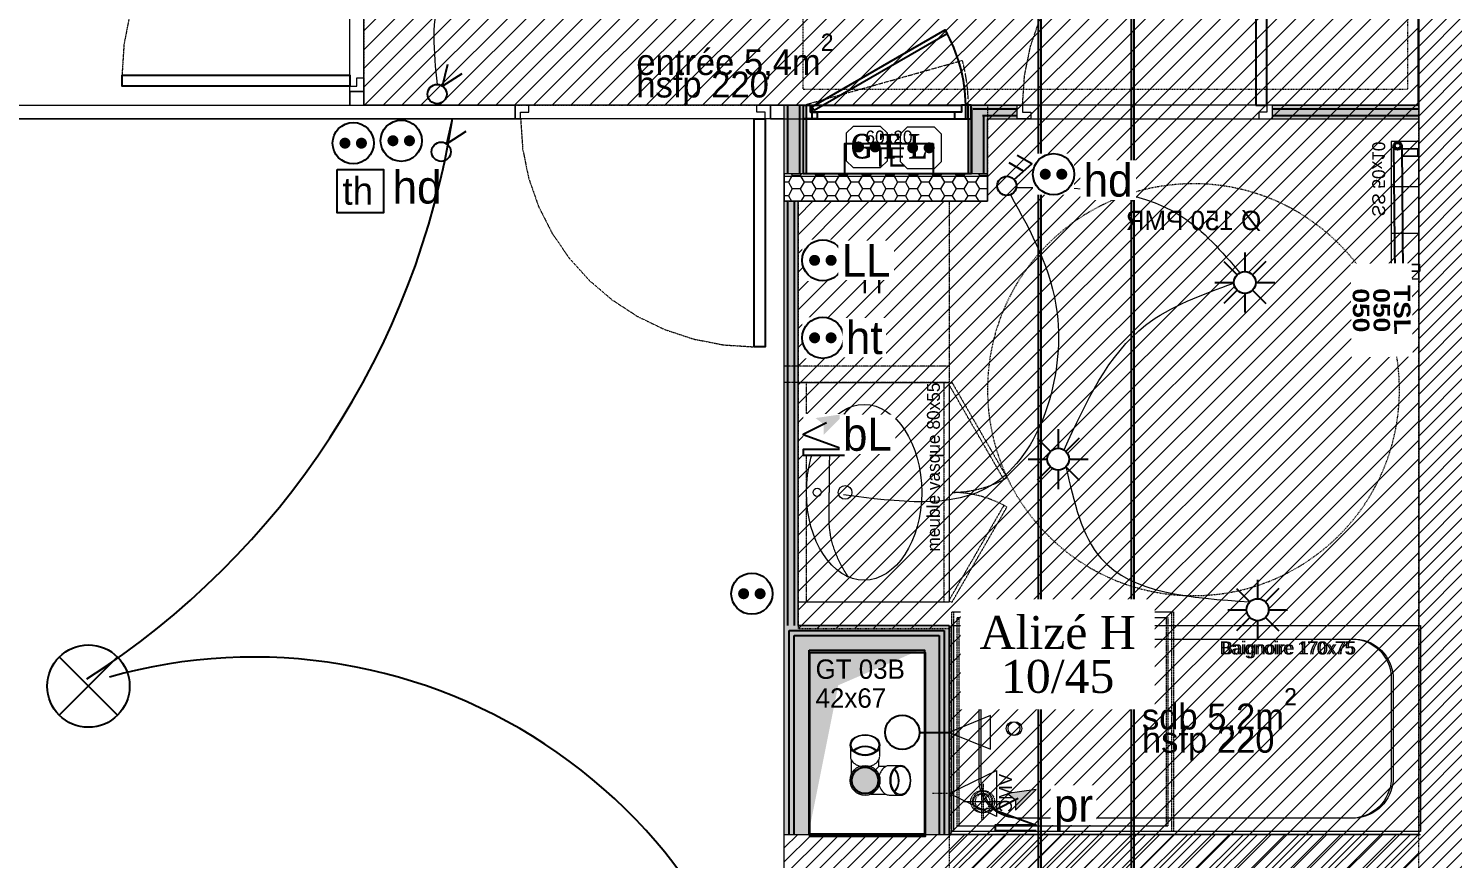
# Model space of a CAD drawing. Header units: centimetres. Extents: x 2191 to 12545, y -680 to 18662.
# Drawn here: x 8053 to 8572, y 7456 to 7759 of the extents above; entities that cross this region are included whole.
import ezdxf
from ezdxf.enums import TextEntityAlignment as Align

# ---------------------------------------------------------------- set-up
doc = ezdxf.new("R2010")
doc.units = ezdxf.units.CM
for name, pattern in [('ISO-03', [1.5, 0.6, -0.9]), ('Style de ligne -1', [0.41664, 0.20828, -0.20836]), ('Style de ligne -11', [0.347222, 0.20828, -0.138942]), ('Style de ligne -13', [0.147638, 0.098425, -0.049213]), ('Style de ligne -18', [0.164042, 0.054681, -0.109361]), ('Style de ligne -19', [0.166667, 0.055556, -0.111111]), ('Style de ligne -5', [0.20828, 0.069425, -0.138855]), ('VW-01', [0.41656, 0.20828, -0.20828])]:
    doc.linetypes.add(name, pattern=pattern)
for name, color, linetype in [('B BATI-équipement-sanitaires', 252, 'Continuous'), ('B faience', 252, 'Style de ligne -11'), ('B Faux plafonds', 252, 'Continuous'), ('B Faux plafonds_Hatch', 252, 'Continuous'), ('B GÈnÈral_Hatch', 252, 'Continuous'), ('B Général', 252, 'Continuous'), ('C ANNOTATIONS-PMR', 252, 'Style de ligne -5'), ('C ANNOTATIONS-prestations', 252, 'Continuous'), ('C ANNOTATIONS-texte', 252, 'Continuous'), ('C ANNOTATIONS-textes-numérotation gaine', 252, 'ISO-03'), ('D SURFACES-shab', 252, 'Continuous'), ('F REMPLISSAGE-TE', 252, 'Continuous'), ('F REMPLISSAGE-TE_Hatch', 252, 'Continuous'), ('F REMPLISSAGE-vert clair', 252, 'Continuous'), ('F REMPLISSAGE-vert foncé', 252, 'Continuous'), ('prlm-CHAUFF', 4, 'Continuous'), ('prlm-CHAUFF-CONV', 20, 'Continuous'), ('prlm-EAU-CHU', 42, 'Continuous'), ('prlm-EAU-EUEV', 25, 'Continuous'), ('prlm-GT', 242, 'Continuous'), ('prlm-MOD-EL', 190, 'Continuous'), ('prlm-VMC', 93, 'Continuous')]:
    doc.layers.add(name, color=color, linetype=linetype)
for name, color, linetype, lineweight in [('F REMPLISSAGE-vert clair_Hatch', 7, 'Continuous', 5), ('F REMPLISSAGE-vert foncÈ_Hatch', 7, 'Continuous', 5), ('prlm-ELEC-CFO', 1, 'Continuous', 25)]:
    doc.layers.add(name, color=color, linetype=linetype, lineweight=lineweight)
doc.styles.add('Eurostile', font='Eurosti.TTF')
doc.styles.add('Eurostile (italic)', font='Eurostib.TTF')
doc.styles.add('prlm-chauff-rad', font='ariblk.ttf', dxfattribs={"height": 12})
doc.styles.add('prlm-elec-cfo', font='comic.ttf', dxfattribs={"height": 12})
doc.styles.add('prlm-mod', font='cambriaz.ttf', dxfattribs={"height": 18})
doc.styles.add('prlm-vmc', font='pala.ttf', dxfattribs={"height": 14})
pattern_1 = [(45, (-631.1073, 4809.0284), (2.4253472, -2.6458333), [])]
pattern_2 = [(180, (8394.1055, 7621.4872), (-4.261364, -2.4603), [2.8409, -5.68182]), (300, (8394.1055, 7621.4872), (4.261364, -2.4603), [2.8409, -5.68182]), (240, (8391.2646, 7616.5666), (-9e-09, -4.9206), [2.84091, -5.68182])]

# ---------------------------------------------------------------- blocks, each defined once
blk = doc.blocks.new('Groupe-151-1')
at = {"layer": 'B Général', "color": 7, "linetype": 'VW-01', "lineweight": 5, "flags": 128}
blk.add_lwpolyline([(8968.79, 2723.15), (9010.8, 2723.15), (9010.8, 2656.15), (8968.79, 2656.15)], close=True, dxfattribs=at)
at = {"layer": 'C ANNOTATIONS-textes-numérotation gaine', "color": 7, "insert": (8971.19, 2719.85), "char_height": 7.059, "width": 39.7212, "attachment_point": 1, "line_spacing_factor": 0.894142, "style": 'Eurostile'}
blk.add_mtext('GT 03B\\P42x67', dxfattribs=at)
blk = doc.blocks.new('xi.be')
at = {"layer": 'prlm-VMC', "color": 0, "linetype": 'ByBlock', "lineweight": 5, "flags": 128}
blk.add_lwpolyline([(-6.17, -15), (6.17, -15), (0, 0)], close=True, dxfattribs=at)
at = {"layer": 'prlm-VMC', "color": 0, "linetype": 'ByBlock', "lineweight": 5}
blk.add_solid([(0, -1), (5.17, -14), (-5.17, -14), (0, -1)], dxfattribs=at)
blk = doc.blocks.new('xi.eu')
at = {"layer": 'prlm-EAU-EUEV', "linetype": 'ByBlock', "lineweight": -2}
h = blk.add_hatch(color=0, dxfattribs=at)
edge = h.paths.add_edge_path()
edge.add_arc((0, 0), 5, 0, 360)
at = {"layer": 'prlm-EAU-EUEV', "color": 0, "linetype": 'ByBlock', "lineweight": 5}
blk.add_circle((0, 0), 5, dxfattribs=at)
blk = doc.blocks.new('xi.gtl')
at = {"layer": 'prlm-MOD-EL', "color": 0}
for points in [[(2.8, 22.99), (2.02, 24.35), (50.51, 52.34), (51.28, 50.98)], [(0, 25), (2.02, 25), (2.02, 20), (0, 20)], [(60, 25), (57.98, 25), (57.98, 20), (60, 20)], [(0, 20), (60, 20), (60, 0), (0, 0)]]:
    blk.add_lwpolyline(points, close=True, dxfattribs=at)
blk.add_arc((2.02, 24.35), 55.99, 0.6678, 30, dxfattribs=at)
at = {"layer": 'prlm-MOD-EL', "color": 0, "style": 'prlm-mod', "flags": 8}
blk.add_attdef('GTL', text='', height=9, dxfattribs=at).set_placement((30, 10), align=Align.MIDDLE_CENTER)
blk = doc.blocks.new('xi.cee3')
at = {"layer": 'prlm-EAU-CHU', "color": 0, "lineweight": 13}
for p, q in [((-5.34, 12.09), (-5.34, 8.77)), ((5.34, 8.77), (5.34, 12.09)), ((-5, 7.43), (-5, 2.17)), ((5, 5), (5, 7.43)), ((12.09, 5.34), (8.77, 5.34)), ((5, 5), (3.85, 3.85)), ((7.43, 5), (5, 5)), ((2.17, -5), (7.43, -5)), ((8.77, -5.34), (12.09, -5.34))]:
    blk.add_line(p, q, dxfattribs=at)
for radius in [5.45, 4.69]:
    blk.add_circle((0, 0), radius, dxfattribs=at)
for centre, radius, start, end in [((0, 6.15), 6.29, 48.8644, 131.1356), ((0, 6.35), 5.87, 47.8311, 131.8233), ((-2.66, 8.75), 2.68, 180.4039, 207.2524), ((-0.74, 10.12), 5.03, 211.1457, 259.1022), ((0.74, 10.12), 5.03, 280.8978, 328.8543), ((2.66, 8.75), 2.68, 332.7476, 359.5961), ((8.75, 2.66), 2.68, 90.4039, 117.2524), ((10.12, 0.74), 5.03, 121.1457, 169.1022), ((6.35, 0), 5.87, 318.1767, 42.1689), ((6.15, 0), 6.29, 318.8644, 41.1356), ((10.12, -0.74), 5.03, 190.8978, 238.8543), ((8.75, -2.66), 2.68, 242.7476, 269.5961)]:
    blk.add_arc(centre, radius, start, end, dxfattribs=at)
for centre, major_axis, ratio in [((0, 12.84), (5.44, 0), 0.708306), ((0, 12.94), (5.05, 0), 0.707331)]:
    blk.add_ellipse(centre, major_axis=major_axis, ratio=ratio, dxfattribs=at)
at = {"layer": 'prlm-EAU-CHU', "color": 0, "lineweight": 13, "extrusion": (0, 0, -1)}
for centre, major_axis, ratio in [((12.84, 0), (0, 5.44), 0.708306), ((12.94, 0), (0, 5.05), 0.707331)]:
    blk.add_ellipse(centre, major_axis=major_axis, ratio=ratio, dxfattribs=at)
blk = doc.blocks.new('xi.VV')
at = {"layer": 'prlm-ELEC-CFO', "color": 0}
blk.add_lwpolyline([(6.95, 3.42), (0.01, -1.13), (1.91, 6.95)], dxfattribs=at)
blk.add_circle((-2, -4), 3.5, dxfattribs=at)
blk = doc.blocks.new('xi.PCGTL')
at = {"layer": 'prlm-ELEC-CFO', "color": 0, "lineweight": 0}
blk.add_lwpolyline([(-7.5, -5), (-5, -7.5), (5, -7.5), (7.5, -5), (7.5, 5), (5, 7.5), (-5, 7.5), (-7.5, 5)], close=True, dxfattribs=at)
at = {"layer": 'prlm-ELEC-CFO', "color": 0, "linetype": 'ByBlock', "lineweight": 5, "const_width": 2}
for points in [[(-4, 0, 1), (-2, 0, 1)], [(2, 0, 1), (4, 0, 1)]]:
    blk.add_lwpolyline(points, format="xyb", close=True, dxfattribs=at)
blk = doc.blocks.new('xi.BL')
at = {"color": 0, "lineweight": 5}
blk.add_wipeout([(-7.5, -7.5), (7.5, -7.5), (7.5, 7.5), (-7.5, 7.5)], dxfattribs=at).dxf.layer = 'prlm-ELEC-CFO'
at = {"layer": 'prlm-ELEC-CFO', "lineweight": 5}
blk.add_hatch(color=0, dxfattribs=at).paths.add_polyline_path([(-3, 6), (-0.1, 3.7), (0, 0), (7.5, 7.5)])
at = {"layer": 'prlm-ELEC-CFO', "color": 0}
blk.add_lwpolyline([(0.95, 4.23), (-7.5, 0), (7.5, -5.5), (-7.5, -5.5), (-7.5, -7.5), (7.5, -7.5)], dxfattribs=at)
blk = doc.blocks.new('xi.SPOT')
at = {"color": 0, "lineweight": 5}
blk.add_wipeout([(-4, 0), (-2.83, -2.83), (0, -4), (2.83, -2.83), (4, 0), (2.83, 2.83), (0, 4), (-2.83, 2.83)], dxfattribs=at).dxf.layer = 'prlm-ELEC-CFO'
at = {"layer": 'prlm-ELEC-CFO', "color": 0, "linetype": 'ByBlock', "lineweight": -2, "flags": 128}
for points in [[(0, 10.88), (0, 4)], [(-7.69, 7.69), (-2.83, 2.83)], [(7.69, 7.69), (2.83, 2.83)], [(-10.88, 0), (-4, 0)], [(4, 0), (10.88, 0)], [(-2.83, -2.83), (-7.69, -7.69)], [(0, -4), (0, -10.88)], [(2.83, -2.83), (7.69, -7.69)]]:
    blk.add_lwpolyline(points, dxfattribs=at)
at = {"layer": 'prlm-ELEC-CFO', "color": 0, "linetype": 'ByBlock', "lineweight": -2}
blk.add_circle((0, 0), 4, dxfattribs=at)
blk = doc.blocks.new('xi.DA')
at = {"layer": 'prlm-ELEC-CFO', "color": 0}
for points in [[(0.61, -1.67), (7.04, 4.05), (1.81, 7.01)], [(4.05, 1.39), (-1.17, 4.34)]]:
    blk.add_lwpolyline(points, dxfattribs=at)
blk.add_circle((-2, -4), 3.5, dxfattribs=at)
blk = doc.blocks.new('xi.PCHD')
at = {"color": 0, "lineweight": 5}
blk.add_wipeout([(-7.5, -7.5), (7.5, -7.5), (7.5, 7.5), (-7.5, 7.5)], dxfattribs=at).dxf.layer = 'prlm-ELEC-CFO'
at = {"layer": 'prlm-ELEC-CFO', "color": 0, "linetype": 'ByBlock', "lineweight": 5, "const_width": 2}
for points in [[(-4, 0, 1), (-2, 0, 1)], [(2, 0, 1), (4, 0, 1)]]:
    blk.add_lwpolyline(points, format="xyb", close=True, dxfattribs=at)
at = {"layer": 'prlm-ELEC-CFO', "color": 0, "linetype": 'ByBlock', "lineweight": -2}
blk.add_circle((0, 0), 7.5, dxfattribs=at)
blk = doc.blocks.new('xi.PCHT')
at = {"color": 0, "lineweight": 5}
blk.add_wipeout([(-7.5, -7.5), (7.5, -7.5), (7.5, 7.5), (-7.5, 7.5)], dxfattribs=at).dxf.layer = 'prlm-ELEC-CFO'
at = {"layer": 'prlm-ELEC-CFO', "color": 0, "linetype": 'ByBlock', "lineweight": 5, "const_width": 2}
for points in [[(-4, 0, 1), (-2, 0, 1)], [(2, 0, 1), (4, 0, 1)]]:
    blk.add_lwpolyline(points, format="xyb", close=True, dxfattribs=at)
at = {"layer": 'prlm-ELEC-CFO', "color": 0, "linetype": 'ByBlock', "lineweight": -2}
blk.add_circle((0, 0), 7.5, dxfattribs=at)
blk = doc.blocks.new('xi.PTCE')
at = {"layer": 'prlm-ELEC-CFO', "color": 0}
for points in [[(-10.61, 10.61), (10.61, -10.61)], [(10.61, 10.61), (-10.61, -10.61)]]:
    blk.add_lwpolyline(points, dxfattribs=at)
at = {"layer": 'prlm-ELEC-CFO', "color": 0, "linetype": 'ByBlock'}
blk.add_circle((0, 0), 15, dxfattribs=at)
blk = doc.blocks.new('xi.PC')
at = {"color": 0, "lineweight": 5}
blk.add_wipeout([(-7.5, -7.5), (7.5, -7.5), (7.5, 7.5), (-7.5, 7.5)], dxfattribs=at).dxf.layer = 'prlm-ELEC-CFO'
at = {"layer": 'prlm-ELEC-CFO', "color": 0, "linetype": 'ByBlock', "lineweight": 5, "const_width": 2}
for points in [[(-4, 0, 1), (-2, 0, 1)], [(2, 0, 1), (4, 0, 1)]]:
    blk.add_lwpolyline(points, format="xyb", close=True, dxfattribs=at)
at = {"layer": 'prlm-ELEC-CFO', "color": 0, "linetype": 'ByBlock', "lineweight": -2}
blk.add_circle((0, 0), 7.5, dxfattribs=at)
blk = doc.blocks.new('xi.PR')
at = {"layer": 'prlm-ELEC-CFO', "lineweight": 5}
blk.add_hatch(color=0, dxfattribs=at).paths.add_polyline_path([(-3, 6), (-0.1, 3.7), (0, 0), (7.5, 7.5)])
at = {"layer": 'prlm-ELEC-CFO', "color": 0, "lineweight": 5, "flags": 128}
blk.add_lwpolyline([(-3, 6), (-0.1, 3.7), (0, 0), (7.5, 7.5)], close=True, dxfattribs=at)
at = {"layer": 'prlm-ELEC-CFO', "color": 0}
blk.add_lwpolyline([(0.95, 4.23), (-7.5, 0), (7.5, -5.5), (-7.5, -5.5), (-7.5, -7.5), (7.5, -7.5)], dxfattribs=at)
blk = doc.blocks.new('xi.LL')
at = {"color": 0, "lineweight": 5}
blk.add_wipeout([(-7.5, -7.5), (7.5, -7.5), (7.5, 7.5), (-7.5, 7.5)], dxfattribs=at).dxf.layer = 'prlm-ELEC-CFO'
at = {"layer": 'prlm-ELEC-CFO', "color": 0, "linetype": 'ByBlock', "lineweight": 5, "const_width": 2}
for points in [[(-4, 0, 1), (-2, 0, 1)], [(2, 0, 1), (4, 0, 1)]]:
    blk.add_lwpolyline(points, format="xyb", close=True, dxfattribs=at)
at = {"layer": 'prlm-ELEC-CFO', "color": 0, "linetype": 'ByBlock', "lineweight": -2}
blk.add_circle((0, 0), 7.5, dxfattribs=at)
blk = doc.blocks.new('xi.TSL-050-050')
at = {"layer": 'prlm-CHAUFF-CONV', "linetype": 'ByBlock', "lineweight": -2}
h = blk.add_hatch(color=0, dxfattribs=at)
edge = h.paths.add_edge_path()
edge.add_arc((-23.5, 7.5), 1.5, 0, 360)
edge = h.paths.add_edge_path(flags=17)
edge.add_arc((-23.5, 7.5), 1, 0, 360)
edge = h.paths.add_edge_path()
edge.add_arc((23.5, 7.5), 1.5, 0, 360)
edge = h.paths.add_edge_path(flags=17)
edge.add_arc((23.5, 7.5), 1, 0, 360)
at = {"layer": 'prlm-CHAUFF-CONV', "color": 0, "linetype": 'ByBlock', "lineweight": -2, "flags": 128}
for points in [[(23.5, 9), (-23.5, 9)], [(23.5, 6), (-23.5, 6)]]:
    blk.add_lwpolyline(points, dxfattribs=at)
at = {"layer": 'prlm-CHAUFF-CONV', "color": 0, "linetype": 'ByBlock', "lineweight": -2}
for points in [[(-19.73, 0), (-22.27, 0), (-22.27, 6), (-19.73, 6)], [(19.73, 0), (22.27, 0), (22.27, 6), (19.73, 6)]]:
    blk.add_lwpolyline(points, close=True, dxfattribs=at)
for centre, radius in [((-23.5, 7.5), 1.5), ((-23.5, 7.5), 1), ((23.5, 7.5), 1.5), ((23.5, 7.5), 1)]:
    blk.add_circle(centre, radius, dxfattribs=at)
blk = doc.blocks.new('Groupe-128-1')
at = {"layer": 'B Général', "color": 7, "linetype": 'Continuous', "lineweight": 5}
for centre, major_axis, ratio in [((0, -24.07), (32, 0), 0.65625), ((0, -6.97), (1.5, 0), 1), ((0, -17.15), (2.5, 0), 1)]:
    blk.add_ellipse(centre, major_axis=major_axis, ratio=ratio, dxfattribs=at)
for points in [[(-30.82, -18.37), (-20.7, -11.37), (-9.74, -11.32), (-4.71, -11.3), (0, -11.3)], [(30.82, -18.37), (20.7, -11.37), (9.74, -11.32), (4.71, -11.3), (0, -11.3)]]:
    blk.add_open_spline(points, degree=2, knots=[0, 0, 0, 1, 1, 2, 2, 2], dxfattribs=at)
blk.add_open_spline([(-30.45, -17.59), (-30.5, -17.61), (-30.55, -17.64)], degree=2, dxfattribs=at)
blk = doc.blocks.new('meuble vasque 80x60')
at = {"layer": 'B BATI-équipement-sanitaires', "color": 7, "linetype": 'Style de ligne -13', "lineweight": 5, "flags": 128}
for points in [[(-40, -3.07), (40, -3.07), (40, -53.07), (-40, -53.07)], [(-40, -56.07), (-5.36, -76.07), (-4.71, -74.94), (-39.35, -54.94)], [(40, -56.07), (5.36, -76.07), (4.71, -74.94), (39.35, -54.94)]]:
    blk.add_lwpolyline(points, close=True, dxfattribs=at)
at = {"layer": 'B BATI-équipement-sanitaires', "color": 7, "linetype": 'Style de ligne -13', "lineweight": 5}
for centre, start, end in [((-40, -56.07), 330, 0), ((40, -56.07), 180, 210)]:
    blk.add_arc(centre, 40, start, end, dxfattribs=at)
at = {"layer": 'B Général', "lineweight": 5, "flags": 128}
blk.add_lwpolyline([(-40, 0), (40, 0), (40, -55), (-40, -55)], close=True, dxfattribs=at)
at = {"layer": 'B Général', "color": 7}
blk.add_blockref('Groupe-128-1', (0, 0), dxfattribs=at)
at = {"layer": 'C ANNOTATIONS-prestations', "insert": (40, -53.07), "char_height": 4.706, "width": 80, "attachment_point": 9, "line_spacing_factor": 0.894142, "style": 'Eurostile'}
blk.add_mtext('meuble vasque 80x55', dxfattribs=at)
blk = doc.blocks.new('Lave Linge')
at = {"layer": 'B Général', "color": 7, "linetype": 'Style de ligne -13', "lineweight": 5, "flags": 128}
blk.add_lwpolyline([(-29.47, 30), (-29.47, 36), (30.53, 36), (30.53, 30)], dxfattribs=at)
blk.add_lwpolyline([(-29.47, 30), (30.53, 30), (30.53, -30), (-29.47, -30)], close=True, dxfattribs=at)
at = {"layer": 'B Général', "color": 7, "insert": (0, 0), "char_height": 7.059, "attachment_point": 5, "line_spacing_factor": 0.894142, "style": 'Eurostile'}
blk.add_mtext('LL', dxfattribs=at)
blk = doc.blocks.new('Rond 150_PMR')
at = {"layer": 'B Général', "color": 154, "linetype": 'VW-01', "lineweight": 5, "true_color": 0x0053a6}
blk.add_circle((0, 0), 75, dxfattribs=at)
at = {"layer": 'B Général', "color": 154, "true_color": 0x0053a6, "insert": (-61.5, 0), "char_height": 7.059, "attachment_point": 5, "rotation": 90, "line_spacing_factor": 0.894142, "style": 'Eurostile (italic)'}
blk.add_mtext('Ø 150 PMR', dxfattribs=at)
blk = doc.blocks.new('Groupe-135-1')
at = {"layer": 'B Général', "color": 252, "linetype": 'Style de ligne -19', "lineweight": 5, "true_color": 0x989898}
for p, q in [((-29.11, -35.61), (-29.11, -22.61)), ((-22.61, -29.11), (-35.61, -29.11))]:
    blk.add_line(p, q, dxfattribs=at)
at = {"layer": 'B Général', "color": 252, "linetype": 'Style de ligne -19', "lineweight": 5, "true_color": 0x989898, "flags": 128}
for points in [[(-40, -40), (-40, 40), (40, 40), (40, -40)], [(-38, -38), (-38, 38), (38, 38), (38, -38)]]:
    blk.add_lwpolyline(points, close=True, dxfattribs=at)
at = {"layer": 'B Général', "color": 252, "linetype": 'Style de ligne -19', "lineweight": 5, "true_color": 0x989898}
for radius in [4, 3]:
    blk.add_circle((-29.11, -29.11), radius, dxfattribs=at)
blk = doc.blocks.new('Douche pointillée')
at = {"layer": 'B Général', "color": 252, "true_color": 0x989898}
blk.add_blockref('Groupe-135-1', (0, 0), dxfattribs=at)
blk = doc.blocks.new('Baignoire 75_170')
at = {"layer": 'B faience', "lineweight": 18, "flags": 128}
blk.add_lwpolyline([(-85, 38.5), (-85, -37.5), (86, -37.5)], dxfattribs=at)
at = {"layer": 'B Général', "color": 7, "linetype": 'Continuous', "lineweight": 5, "flags": 128}
blk.add_lwpolyline([(-84, -36.5), (-84, 38.5), (86, 38.5), (86, -36.5)], close=True, dxfattribs=at)
blk.add_lwpolyline([(-74, -17.85), (-74, 19.85, -0.379059), (-60.25, 33.6), (62.5, 33.6, -0.377778), (76, 20.1), (76, -17.85, -0.374545), (62.25, -31.6), (-60.5, -31.6, -0.392593), (-74, -18.1)], format="xyb", close=True, dxfattribs=at)
at = {"layer": 'B Général', "color": 7, "linetype": 'Continuous', "lineweight": 5}
blk.add_circle((-61.7, 1), 2.5, dxfattribs=at)
at = {"layer": 'B Général', "color": 8, "true_color": 0x767676}
blk.add_blockref('Douche pointillée', (-44, 3.5), dxfattribs=at)
at = {"layer": 'C ANNOTATIONS-prestations', "insert": (62.5, 26.61), "char_height": 4.706, "width": 80, "attachment_point": 9, "line_spacing_factor": 0.894142, "style": 'Eurostile'}
blk.add_mtext('Baignoire 170x75', dxfattribs=at)
blk = doc.blocks.new('Sèche-serviette')
at = {"layer": 'B GÈnÈral_Hatch', "linetype": 'Continuous', "lineweight": 5, "true_color": 0x444444}
h = blk.add_hatch(dxfattribs=at)
h.set_pattern_fill('H_BARDAGE V 150', color=250, style=0, pattern_type=2)
h.set_pattern_definition([(90, (0, 3.493), (17, 0), [])])
h.paths.add_polyline_path([(-25, 8.4925), (25, 8.4925), (25, -1.5075), (-25, -1.5075)])
at = {"layer": 'B Général', "color": 7, "linetype": 'Continuous', "lineweight": 5, "flags": 128}
blk.add_lwpolyline([(-25, 8.4925), (25, 8.4925), (25, -1.5075), (-25, -1.5075)], close=True, dxfattribs=at)
at = {"layer": 'C ANNOTATIONS-prestations', "insert": (25, -8.4925), "char_height": 4.706, "width": 50, "attachment_point": 9, "line_spacing_factor": 0.894142, "style": 'Eurostile'}
blk.add_mtext('SS 50x10', dxfattribs=at)
blk = doc.blocks.new('VMC')
at = {"layer": 'B Général', "color": 7, "linetype": 'Style de ligne -1', "lineweight": 13}
blk.add_line((0, 10.77), (0, 17), dxfattribs=at)
at = {"layer": 'B Général', "color": 250, "linetype": 'Continuous', "lineweight": 5, "true_color": 0x444444, "flags": 128}
blk.add_lwpolyline([(0, 10.77), (-8.34, -6.52), (8.34, -6.52)], close=True, dxfattribs=at)
at = {"layer": 'C ANNOTATIONS-prestations', "insert": (-7.15, -7.39), "char_height": 4.706, "attachment_point": 1, "line_spacing_factor": 0.894142, "style": 'Eurostile'}
blk.add_mtext('VMC', dxfattribs=at)
blk = doc.blocks.new('Groupe-129-1')
at = {"layer": 'B Général', "flags": 128}
for points in [[(-31.46, -5.77), (-31.46, -0.77), (-28.96, -0.77), (-28.96, -3.27), (-26.46, -3.27), (-26.46, -5.77)], [(26.04, -0.77), (26.04, -3.27), (-28.96, -3.27), (-28.96, -0.77)], [(28.54, -5.77), (28.54, -0.77), (26.04, -0.77), (26.04, -3.27), (23.54, -3.27), (23.54, -5.77)]]:
    blk.add_lwpolyline(points, close=True, dxfattribs=at)
blk = doc.blocks.new('TE')
at = {"layer": 'B Général', "color": 7, "linetype": 'Style de ligne -5', "lineweight": 5}
blk.add_line((-31.46, -0.77), (26.39, 15.56), dxfattribs=at)
at = {"layer": 'B Général', "flags": 128}
blk.add_lwpolyline([(28.54, -5.77), (28.54, -25.77), (-31.46, -25.77), (-31.46, -5.77)], close=True, dxfattribs=at)
at = {"layer": 'B Général', "color": 7, "flags": 128}
blk.add_lwpolyline([(15.79, -14.77), (15.79, -25.77), (-16.46, -25.77), (-16.46, -14.77)], close=True, dxfattribs=at)
at = {"layer": 'B Général', "color": 7, "linetype": 'Style de ligne -5', "lineweight": 5}
blk.add_arc((-34.54, -0.77), 63.08, 359.9968, 14.9984, dxfattribs=at)
at = {"layer": 'B Général', "color": 7}
blk.add_blockref('Groupe-129-1', (0, 0), dxfattribs=at)
at = {"layer": 'B Général', "insert": (-0.34, -16.07), "char_height": 7.059, "width": 32.25, "attachment_point": 2, "line_spacing_factor": 0.894142, "style": 'Eurostile'}
blk.add_mtext('TE ', dxfattribs=at)
at = {"layer": 'C ANNOTATIONS-prestations', "insert": (-0.34, -14.77), "char_height": 4.706, "width": 32.25, "attachment_point": 8, "line_spacing_factor": 0.894142, "style": 'Eurostile'}
blk.add_mtext('60x20', dxfattribs=at)

msp = doc.modelspace()

# ---------------------------------------------------------------- hatches: boundary and pattern name
at = {"layer": 'B Faux plafonds_Hatch', "linetype": 'Continuous', "lineweight": 5, "true_color": 0xaaaaaa}
h = msp.add_hatch(dxfattribs=at)
h.set_pattern_fill('F_P__SOFFITE', color=253, style=0, pattern_type=2)
h.set_pattern_definition([(45, (8286.532, 7540.689), (-3.527778, 3.30729), [])])
h.paths.add_polyline_path([(8266, 7990.12), (8266, 7861.42), (8261, 7861.42), (8261, 7926.42), (8175.54, 7926.42), (8175.54, 7730.72), (8402.69, 7730.72), (8402.69, 7695.72), (8333.69, 7695.72), (8333.69, 7540.18), (8388.69, 7540.18), (8388.69, 7447.18), (8333.69, 7447.18), (8333.69, 7354.18), (8559.69, 7354.18), (8559.69, 7856.42), (8411.69, 7856.42), (8411.69, 7990.12)])
at = {"layer": 'B GÈnÈral_Hatch', "linetype": 'Continuous', "lineweight": 5}
h = msp.add_hatch(dxfattribs=at)
h.set_pattern_fill('50_BETON', style=0, pattern_type=2)
h.set_pattern_definition(pattern_1)
h.paths.add_polyline_path([(8559.69, 7289.52), (8577.69, 7305.52), (8577.69, 8073.8), (8559.69, 8073.8)])
h = msp.add_hatch(dxfattribs=at)
h.set_pattern_fill('PSE', angle=180, style=0, pattern_type=2)
h.set_pattern_definition(pattern_2)
h.paths.add_polyline_path([(8402.69, 7705.72), (8402.69, 7695.72), (8328.69, 7695.72), (8328.69, 7705.72)])
h = msp.add_hatch(dxfattribs=at)
h.set_pattern_fill('50_BETON', style=0, pattern_type=2)
h.set_pattern_definition(pattern_1)
h.paths.add_polyline_path([(8559.69, 7447.18), (8559.69, 7465.18), (8328.69, 7465.18), (8328.69, 7447.18)])
at = {"layer": 'F REMPLISSAGE-TE_Hatch', "linetype": 'Continuous', "lineweight": 5}
h = msp.add_hatch(dxfattribs=at)
h.set_pattern_fill('PSE', angle=180, style=0, pattern_type=2)
h.set_pattern_definition(pattern_2)
h.paths.add_polyline_path([(8402.69, 7704.72), (8402.69, 7705.72), (8328.69, 7705.72), (8328.69, 7704.72)])
h = msp.add_hatch(dxfattribs=at)
h.set_pattern_fill('PSE', angle=180, style=0, pattern_type=2)
h.set_pattern_definition(pattern_2)
h.paths.add_polyline_path([(8402.69, 7695.72), (8402.69, 7704.72), (8328.69, 7704.72), (8328.69, 7695.72)])

# ---------------------------------------------------------------- linework, layer by layer
at = {"layer": 'B Faux plafonds', "color": 7, "linetype": 'VW-01', "lineweight": 5, "flags": 128}
msp.add_lwpolyline([(8266, 7990.12), (8266, 7861.42), (8261, 7861.42), (8261, 7926.42), (8175.54, 7926.42), (8175.54, 7730.72), (8402.69, 7730.72), (8402.69, 7695.72), (8333.69, 7695.72), (8333.69, 7540.18), (8388.69, 7540.18), (8388.69, 7447.18), (8333.69, 7447.18), (8333.69, 7354.18), (8559.69, 7354.18), (8559.69, 7856.42), (8411.69, 7856.42), (8411.69, 7990.12)], close=True, dxfattribs=at)
at = {"layer": 'B GÈnÈral_Hatch', "color": 9, "linetype": 'Continuous', "true_color": 0xc0dcc0}
for points in [[(8335.69, 7705.72), (8328.69, 7705.72), (8335.69, 7730.82), (8328.69, 7730.82)], [(8402.69, 7725.72), (8395.69, 7730.72), (8413.44, 7725.72), (8413.44, 7730.72)], [(8402.69, 7705.72), (8395.69, 7705.72), (8402.69, 7725.72), (8395.69, 7730.72)], [(8506.44, 7725.72), (8506.44, 7730.72), (8559.69, 7725.72), (8559.69, 7730.72)], [(8328.69, 7695.72), (8328.69, 7541.18), (8333.69, 7695.72), (8333.69, 7541.18)], [(8337.69, 7532.18), (8328.69, 7541.18), (8337.69, 7465.18), (8328.69, 7465.18)], [(8388.69, 7541.18), (8328.69, 7541.18), (8379.69, 7532.18), (8337.69, 7532.18)], [(8379.69, 7532.18), (8388.69, 7541.18), (8379.69, 7465.18), (8388.69, 7465.18)]]:
    msp.add_solid(points, dxfattribs=at)
at = {"layer": 'B GÈnÈral_Hatch', "color": 254, "linetype": 'Continuous', "true_color": 0xd6d6d6}
msp.add_solid([(8337.69, 7532.18), (8337.69, 7466.18), (8377.69, 7532.18), (8348.34, 7519.47)], dxfattribs=at)
at = {"layer": 'B Général', "color": 7, "linetype": 'Continuous', "lineweight": 18}
for p in [(8559.69, 7856.22), (8328.69, 7465.18)]:
    msp.add_line(p, (8559.69, 7465.18), dxfattribs=at)
at = {"layer": 'B Général', "color": 7, "linetype": 'Continuous', "lineweight": 5}
for p, q in [((8559.69, 7856.22), (8559.69, 7465.18)), ((8170.54, 7735.72), (8170.54, 7730.72)), ((8170.54, 7735.72), (8175.54, 7735.72)), ((8175.54, 7735.72), (8175.54, 7730.72)), ((7821.38, 7730.72), (8170.54, 7730.72)), ((8175.54, 7730.72), (8230.69, 7730.72)), ((8230.69, 7725.72), (8230.69, 7730.72)), ((8323.69, 7730.72), (8338.19, 7730.72)), ((8323.69, 7725.72), (8323.69, 7730.72)), ((8504.44, 7728.22), (8501.44, 7728.22)), ((8501.44, 7728.22), (8501.44, 7725.72)), ((8506.44, 7730.72), (8504.44, 7730.72)), ((8504.44, 7730.72), (8504.44, 7728.22)), ((8506.44, 7725.72), (8506.44, 7730.72)), ((7821.38, 7725.72), (8230.69, 7725.72)), ((8323.69, 7725.72), (8338.19, 7725.72)), ((8501.44, 7725.72), (8506.44, 7725.72)), ((8328.69, 7465.18), (8559.69, 7465.18)), ((8328.69, 7447.18), (8328.69, 7465.18))]:
    msp.add_line(p, q, dxfattribs=at)
at = {"layer": 'B Général'}
for p, q in [((8500.44, 7813.72), (8500.44, 7730.72)), ((8504.44, 7730.72), (8504.44, 7813.72)), ((8500.44, 7730.72), (8504.44, 7730.72))]:
    msp.add_line(p, q, dxfattribs=at)
at = {"layer": 'B Général', "linetype": 'Style de ligne -18', "lineweight": 5}
for p, q in [((8418.34, 7752.2), (8421.91, 7762.48)), ((8416.17, 7741.55), (8418.34, 7752.2)), ((8415.44, 7730.72), (8416.17, 7741.55))]:
    msp.add_line(p, q, dxfattribs=at)
at = {"layer": 'B Général', "color": 7, "linetype": 'Continuous', "lineweight": 13}
for p, q in [((8170.54, 7735.72), (8170.54, 7730.72)), ((8175.54, 7735.72), (8175.54, 7730.72)), ((7821.38, 7730.72), (8230.69, 7730.72)), ((8323.69, 7730.72), (8338.19, 7730.72)), ((7821.38, 7725.72), (8230.69, 7725.72)), ((8323.69, 7725.72), (8338.19, 7725.72)), ((8328.69, 7705.72), (8328.69, 7695.72)), ((8402.69, 7705.72), (8328.69, 7705.72)), ((8402.69, 7705.72), (8402.69, 7695.72)), ((8402.69, 7695.72), (8328.69, 7695.72)), ((8328.69, 7465.18), (8328.69, 7541.18)), ((8328.69, 7541.18), (8328.69, 7541.18)), ((8333.69, 7541.18), (8388.69, 7541.18)), ((8388.69, 7541.18), (8388.69, 7465.18)), ((8337.69, 7465.18), (8337.69, 7532.18)), ((8337.69, 7532.18), (8379.69, 7532.18)), ((8379.69, 7532.18), (8379.69, 7465.18))]:
    msp.add_line(p, q, dxfattribs=at)
at = {"layer": 'B Général', "color": 98, "linetype": 'Continuous', "lineweight": 13, "true_color": 0x004400}
for p, q in [((8328.69, 7705.72), (8328.69, 7730.82)), ((8335.69, 7705.72), (8335.69, 7730.82)), ((8395.69, 7730.72), (8413.44, 7730.72)), ((8395.69, 7705.72), (8395.69, 7730.72)), ((8413.44, 7725.72), (8413.44, 7730.72)), ((8506.44, 7730.72), (8559.69, 7730.72)), ((8506.44, 7725.72), (8506.44, 7730.72)), ((8402.69, 7725.72), (8413.44, 7725.72)), ((8402.69, 7705.72), (8402.69, 7725.72)), ((8506.44, 7725.72), (8559.69, 7725.72)), ((8328.69, 7541.18), (8328.69, 7695.72)), ((8333.69, 7541.18), (8333.69, 7695.72))]:
    msp.add_line(p, q, dxfattribs=at)
at = {"layer": 'B Général', "color": 154, "linetype": 'VW-01', "lineweight": 5, "true_color": 0x0053a6, "flags": 128}
msp.add_lwpolyline([(8335.62, 7856.42), (8555.62, 7856.42), (8555.62, 7736.42), (8335.62, 7736.42)], close=True, dxfattribs=at)
at = {"layer": 'B Général', "linetype": 'Style de ligne -18', "lineweight": 5, "flags": 128}
for points in [[(8170.54, 7826.72), (8159.71, 7825.99), (8149.06, 7823.82), (8138.78, 7820.25), (8129.04, 7815.33), (8120.02, 7809.15), (8111.85, 7801.82), (8104.69, 7793.46), (8098.66, 7784.22), (8093.86, 7774.25), (8090.37, 7763.72), (8088.25, 7752.81), (8087.54, 7741.72)], [(8232.69, 7725.72), (8233.42, 7714.89), (8235.58, 7704.24), (8239.16, 7693.96), (8244.08, 7684.22), (8250.25, 7675.19), (8257.58, 7667.03), (8265.94, 7659.87), (8275.19, 7653.84), (8285.16, 7649.04), (8295.69, 7645.55), (8306.59, 7643.43), (8317.69, 7642.72)]]:
    msp.add_lwpolyline(points, dxfattribs=at)
at = {"layer": 'B Général', "flags": 128}
for points in [[(8170.54, 7737.72), (8087.54, 7737.72), (8087.54, 7741.72), (8170.54, 7741.72)], [(8321.69, 7725.72), (8321.69, 7642.72), (8317.69, 7642.72), (8317.69, 7725.72)]]:
    msp.add_lwpolyline(points, close=True, dxfattribs=at)
at = {"layer": 'B Général', "color": 7, "linetype": 'Continuous', "lineweight": 5, "flags": 128}
for points in [[(8170.54, 7735.72), (8170.54, 7737.72), (8173.04, 7737.72), (8173.04, 7740.72), (8175.54, 7740.72), (8175.54, 7735.72)], [(8230.69, 7725.72), (8232.69, 7725.72), (8232.69, 7728.22), (8235.69, 7728.22), (8235.69, 7730.72), (8230.69, 7730.72), (8230.69, 7730.72), (8230.69, 7730.72), (8230.69, 7726.43), (8230.69, 7726.43)], [(8323.69, 7725.72), (8321.69, 7725.72), (8321.69, 7728.22), (8318.69, 7728.22), (8318.69, 7730.72), (8323.69, 7730.72)], [(8413.44, 7730.72), (8415.44, 7730.72), (8415.44, 7728.22), (8418.44, 7728.22), (8418.44, 7725.72), (8413.44, 7725.72), (8413.44, 7725.72), (8413.44, 7725.72), (8413.44, 7730.01), (8413.44, 7730.01)]]:
    msp.add_lwpolyline(points, close=True, dxfattribs=at)
at = {"layer": 'D SURFACES-shab', "lineweight": 18, "flags": 128}
for points in [[(7821.38, 8061.42), (7821.38, 7730.72), (8170.54, 7730.72), (8170.54, 7931.42), (8261, 7931.42), (8261, 8061.42)], [(8559.38, 7730.72), (8175.54, 7730.72), (8175.54, 7926.42), (8261, 7926.42), (8261, 7856.42), (8559.38, 7856.42)], [(8328.69, 7354.18), (8328.69, 7725.72), (7821.38, 7725.72), (7821.38, 7315.52), (8184.69, 7315.52), (8184.69, 7035.52), (8400.69, 7035.52), (8400.69, 7284.18), (8335.69, 7284.18), (8335.69, 7349.18), (8274.69, 7349.18), (8274.69, 7354.18)], [(8388.69, 7541.18), (8333.69, 7541.18), (8333.69, 7695.72), (8402.69, 7695.72), (8402.69, 7725.72), (8559.69, 7725.72), (8559.69, 7465.18), (8388.69, 7465.18)]]:
    msp.add_lwpolyline(points, close=True, dxfattribs=at)
at = {"layer": 'F REMPLISSAGE-TE', "color": 7, "linetype": 'Continuous', "lineweight": 5}
msp.add_line((8402.69, 7704.72), (8328.69, 7704.72), dxfattribs=at)
at = {"layer": 'F REMPLISSAGE-vert clair'}
for p, q in [((8329.99, 7705.72), (8329.99, 7730.82)), ((8334.39, 7705.72), (8334.39, 7730.82)), ((8396.99, 7705.72), (8396.99, 7729.79)), ((8397.51, 7729.42), (8413.44, 7729.42)), ((8400.87, 7727.02), (8413.44, 7727.02)), ((8401.39, 7705.72), (8401.39, 7726.65)), ((8506.44, 7729.42), (8559.69, 7729.42)), ((8506.44, 7727.02), (8559.69, 7727.02)), ((8329.99, 7541.18), (8329.99, 7695.72)), ((8332.39, 7541.18), (8332.39, 7695.72)), ((8330.49, 7465.18), (8330.49, 7539.38)), ((8330.49, 7539.38), (8386.89, 7539.38)), ((8386.89, 7539.38), (8386.89, 7465.18)), ((8332.29, 7465.18), (8332.29, 7537.58)), ((8332.29, 7537.58), (8385.09, 7537.58)), ((8385.09, 7537.58), (8385.09, 7465.18))]:
    msp.add_line(p, q, dxfattribs=at)
at = {"layer": 'F REMPLISSAGE-vert clair', "color": 7, "linetype": 'Continuous', "lineweight": 13}
for p, q in [((8337.69, 7465.18), (8337.69, 7532.18)), ((8337.69, 7532.18), (8379.69, 7532.18)), ((8379.69, 7532.18), (8379.69, 7465.18))]:
    msp.add_line(p, q, dxfattribs=at)
at = {"layer": 'F REMPLISSAGE-vert clair_Hatch', "color": 9, "linetype": 'Continuous', "true_color": 0xc0dcc0}
for points in [[(8329.99, 7705.72), (8334.39, 7705.72), (8329.99, 7730.82), (8334.39, 7730.82)], [(8396.99, 7705.72), (8401.39, 7705.72), (8396.99, 7729.79), (8401.39, 7726.65)], [(8397.51, 7729.42), (8400.87, 7727.02), (8413.44, 7729.42), (8413.44, 7727.02)], [(8506.44, 7729.42), (8506.44, 7727.02), (8559.69, 7729.42), (8559.69, 7727.02)], [(8329.99, 7695.72), (8329.99, 7541.18), (8332.39, 7695.72), (8332.39, 7541.18)], [(8332.29, 7537.58), (8330.49, 7539.38), (8332.29, 7465.18), (8330.49, 7465.18)], [(8386.89, 7539.38), (8330.49, 7539.38), (8385.09, 7537.58), (8332.29, 7537.58)], [(8386.89, 7539.38), (8385.09, 7537.58), (8386.89, 7465.18), (8385.09, 7465.18)], [(8337.69, 7532.18), (8332.29, 7537.58), (8337.69, 7465.18), (8332.29, 7465.18)], [(8385.09, 7537.58), (8332.29, 7537.58), (8379.69, 7532.18), (8337.69, 7532.18)], [(8385.09, 7537.58), (8379.69, 7532.18), (8385.09, 7465.18), (8379.69, 7465.18)]]:
    msp.add_solid(points, dxfattribs=at)
at = {"layer": 'F REMPLISSAGE-vert foncÈ_Hatch', "color": 54, "linetype": 'Continuous', "true_color": 0x99aa00}
for points in [[(8328.69, 7705.72), (8329.99, 7705.72), (8328.69, 7730.82), (8329.99, 7730.82)], [(8334.39, 7705.72), (8335.69, 7705.72), (8334.39, 7730.82), (8335.69, 7730.82)], [(8395.69, 7730.72), (8397.51, 7729.42), (8413.44, 7730.72), (8413.44, 7729.42)], [(8395.69, 7705.72), (8396.99, 7705.72), (8395.69, 7730.72), (8396.99, 7729.79)], [(8400.87, 7727.02), (8402.69, 7725.72), (8413.44, 7727.02), (8413.44, 7725.72)], [(8401.39, 7705.72), (8402.69, 7705.72), (8401.39, 7726.65), (8402.69, 7725.72)], [(8506.44, 7730.72), (8506.44, 7729.42), (8559.69, 7730.72), (8559.69, 7729.42)], [(8506.44, 7727.02), (8506.44, 7725.72), (8559.69, 7727.02), (8559.69, 7725.72)], [(8328.69, 7695.72), (8328.69, 7541.18), (8329.99, 7695.72), (8329.99, 7541.18)], [(8332.39, 7695.72), (8332.39, 7541.18), (8333.69, 7695.72), (8333.69, 7541.18)], [(8330.49, 7539.38), (8328.69, 7541.18), (8330.49, 7465.18), (8328.69, 7465.18)], [(8388.69, 7541.18), (8328.69, 7541.18), (8386.89, 7539.38), (8330.49, 7539.38)], [(8388.69, 7541.18), (8386.89, 7539.38), (8388.69, 7465.18), (8386.89, 7465.18)]]:
    msp.add_solid(points, dxfattribs=at)
at = {"layer": 'F REMPLISSAGE-vert foncé', "color": 98, "linetype": 'Continuous', "lineweight": 13, "true_color": 0x004400}
for p, q in [((8328.69, 7705.72), (8328.69, 7730.82)), ((8335.69, 7705.72), (8335.69, 7730.82)), ((8395.69, 7730.72), (8413.44, 7730.72)), ((8395.69, 7705.72), (8395.69, 7730.72)), ((8506.44, 7730.72), (8559.69, 7730.72)), ((8402.69, 7725.72), (8413.44, 7725.72)), ((8402.69, 7705.72), (8402.69, 7725.72)), ((8506.44, 7725.72), (8559.69, 7725.72)), ((8328.69, 7541.18), (8328.69, 7695.72)), ((8333.69, 7541.18), (8333.69, 7695.72))]:
    msp.add_line(p, q, dxfattribs=at)
at = {"layer": 'F REMPLISSAGE-vert foncé'}
for p, q in [((8329.99, 7705.72), (8329.99, 7730.82)), ((8334.39, 7705.72), (8334.39, 7730.82)), ((8396.99, 7705.72), (8396.99, 7729.79)), ((8397.51, 7729.42), (8413.44, 7729.42)), ((8400.87, 7727.02), (8413.44, 7727.02)), ((8401.39, 7705.72), (8401.39, 7726.65)), ((8506.44, 7729.42), (8559.69, 7729.42)), ((8506.44, 7727.02), (8559.69, 7727.02)), ((8329.99, 7541.18), (8329.99, 7695.72)), ((8332.39, 7541.18), (8332.39, 7695.72)), ((8330.49, 7465.18), (8330.49, 7539.38)), ((8330.49, 7539.38), (8386.89, 7539.38)), ((8386.89, 7539.38), (8386.89, 7465.18))]:
    msp.add_line(p, q, dxfattribs=at)
at = {"layer": 'F REMPLISSAGE-vert foncé', "color": 7, "linetype": 'Continuous', "lineweight": 13}
for p, q in [((8328.69, 7465.18), (8328.69, 7541.18)), ((8333.69, 7541.18), (8388.69, 7541.18)), ((8388.69, 7541.18), (8388.69, 7465.18))]:
    msp.add_line(p, q, dxfattribs=at)
at = {"layer": 'prlm-CHAUFF', "ltscale": 50}
for p, q in [((8455.13, 7387.74), (8455.13, 7826.76)), ((8456.13, 7387.74), (8456.13, 7827.76)), ((8421.2, 7398.72), (8421.2, 7794.53)), ((8422.2, 7397.72), (8422.2, 7795.53))]:
    msp.add_line(p, q, dxfattribs=at)
at = {"layer": 'prlm-ELEC-CFO'}
msp.add_arc((8135.5, 7336.64), 193.1, 4.3945, 105.7759, dxfattribs=at)
at = {"layer": 'prlm-ELEC-CFO', "lineweight": 13}
msp.add_spline([(8202.43, 7738.28), (8203.95, 7771.54), (8232.63, 7797.42)], degree=3, dxfattribs=at)
at = {"layer": 'prlm-GT'}
for points in [[(8337.73, 7532.24), (8379.73, 7532.24), (8379.73, 7465.24), (8337.73, 7465.24)], [(8337.94, 7531.36), (8379.94, 7531.36), (8379.94, 7464.36), (8337.94, 7464.36)]]:
    msp.add_lwpolyline(points, close=True, dxfattribs=at)
at = {"layer": 'prlm-VMC'}
msp.add_lwpolyline([(8377.88, 7502.33), (8388.72, 7502.33)], dxfattribs=at)
msp.add_circle((8371.63, 7502.33), 6.25, dxfattribs=at)

# ---------------------------------------------------------------- block references
at = {"layer": 'B Général', "color": 7}
for name, p in [('TE', (8367.15, 7731.49)), ('Baignoire 75_170', (8473.69, 7502.68)), ('Baignoire 75_170', (8474.38, 7502.68))]:
    msp.add_blockref(name, p, dxfattribs=at)
at = {"layer": 'B Général', "color": 7, "xscale": -1}
for name, p, rotation in [('Sèche-serviette', (8551.2, 7692.47), 270), ('VMC', (8399.46, 7480.07), 90)]:
    msp.add_blockref(name, p, dxfattribs=dict(at, rotation=rotation))
at = {"layer": 'B Général', "color": 7}
for name, p, rotation in [('Lave Linge', (8359.22, 7665.72), 180), ('meuble vasque 80x60', (8333.69, 7589.72), 90)]:
    msp.add_blockref(name, p, dxfattribs=dict(at, rotation=rotation))
at = {"layer": 'C ANNOTATIONS-PMR', "color": 7, "xscale": -1, "rotation": 90}
msp.add_blockref('Rond 150_PMR', (8477.69, 7627.12), dxfattribs=at)
at = {"layer": 'C ANNOTATIONS-textes-numérotation gaine', "color": 7}
msp.add_blockref('Groupe-151-1', (-631.11, 4809.03), dxfattribs=at)
at = {"layer": 'prlm-CHAUFF-CONV', "rotation": 90.54045739595645}
msp.add_blockref('xi.TSL-050-050', (8559.73, 7692.53), dxfattribs=at)
at = {"layer": 'prlm-EAU-CHU'}
msp.add_blockref('xi.cee3', (8358.09, 7484.83), dxfattribs=at)
at = {"layer": 'prlm-EAU-EUEV'}
msp.add_blockref('xi.eu', (8358.09, 7484.83), dxfattribs=at)
at = {"layer": 'prlm-ELEC-CFO'}
for name, p in [('xi.VV', (8204.27, 7738.78)), ('xi.VV', (8205.75, 7717.78)), ('xi.PCGTL', (8358.75, 7715.52)), ('xi.PCGTL', (8378.44, 7715.2)), ('xi.DA', (8411.73, 7705.34)), ('xi.PTCE', (8075.31, 7519.16)), ('xi.PR', (8412.94, 7474.03))]:
    msp.add_blockref(name, p, dxfattribs=at)
at = {"layer": 'prlm-MOD-EL'}
msp.add_blockref('xi.gtl', (8336.73, 7705.78), dxfattribs=at).add_auto_attribs({'GTL': 'G T L'})
at = {"layer": 'prlm-VMC', "rotation": 90}
msp.add_blockref('xi.be', (8388.73, 7502.33), dxfattribs=at)

# ---------------------------------------------------------------- texts
at = {"layer": 'C ANNOTATIONS-prestations', "char_height": 9.412, "attachment_point": 1, "line_spacing_factor": 0.894142, "style": 'Eurostile'}
for insert, width in [((8274.81, 7742.95), 106.0944), ((8458.91, 7504.32), 94)]:
    msp.add_mtext('hsfp 220', dxfattribs=dict(at, insert=insert, width=width))
at = {"layer": 'C ANNOTATIONS-texte', "char_height": 9.412, "attachment_point": 1, "line_spacing_factor": 0.894142, "style": 'Eurostile'}
for s, insert, width in [('entrée 5,4m{\\H0.6667x;\\S2^ ;}', (8274.81, 7756.78), 138.768), ('sdb 5,2m{\\H0.6667x;\\S2^ ;}', (8458.91, 7518.43), 94)]:
    msp.add_mtext(s, dxfattribs=dict(at, insert=insert, width=width))

# ---------------------------------------------------------------- next in the draw order: block references
at = {"layer": 'prlm-ELEC-CFO'}
for name, p in [('xi.PCHD', (8189.2, 7717.78)), ('xi.SPOT', (8496.39, 7666.15)), ('xi.BL', (8343.09, 7610.79)), ('xi.SPOT', (8428.43, 7601.81)), ('xi.PC', (8316.89, 7552.82)), ('xi.SPOT', (8501.05, 7547))]:
    msp.add_blockref(name, p, dxfattribs=at)

# ---------------------------------------------------------------- next in the draw order: texts
at = {"layer": 'prlm-CHAUFF-CONV', "lineweight": 20, "insert": (8546.16, 7656.07), "char_height": 6, "width": 32.8236, "attachment_point": 5, "rotation": 270.5405, "line_spacing_factor": 0.75, "style": 'prlm-chauff-rad', "bg_fill": 3, "box_fill_scale": 1.1, "bg_fill_color": 256, "bg_fill_transparency": 0}
msp.add_mtext('TSL\\P050\\P050', dxfattribs=at)
at = {"layer": 'prlm-ELEC-CFO', "lineweight": 20, "attachment_point": 5, "line_spacing_factor": 0.8, "style": 'prlm-elec-cfo', "bg_fill": 3, "box_fill_scale": 1.1, "bg_fill_color": 256, "bg_fill_transparency": 0}
for s, insert, char_height in [('th', (8173.41, 7699.43), 10), ('pr', (8434, 7474.03), 12)]:
    msp.add_mtext(s, dxfattribs=dict(at, insert=insert, char_height=char_height))

# ---------------------------------------------------------------- next in the draw order: linework, layer by layer
at = {"layer": 'prlm-ELEC-CFO', "lineweight": 13}
for points in [[(8413.17, 7700.74), (8473.48, 7690.21), (8494.61, 7669.73)], [(8430.56, 7605.2), (8460.27, 7650.62), (8492.39, 7665.94)], [(8431.26, 7598.98), (8444.02, 7565.68), (8498.22, 7549.83)]]:
    msp.add_spline(points, degree=3, dxfattribs=at)

# ---------------------------------------------------------------- next in the draw order: block references
at = {"layer": 'prlm-ELEC-CFO'}
msp.add_blockref('xi.PC', (8171.72, 7716.9), dxfattribs=at)

# ---------------------------------------------------------------- next in the draw order: texts
at = {"layer": 'prlm-ELEC-CFO', "lineweight": 20, "char_height": 12, "attachment_point": 5, "line_spacing_factor": 0.8, "style": 'prlm-elec-cfo', "bg_fill": 3, "box_fill_scale": 1.1, "bg_fill_color": 256, "bg_fill_transparency": 0}
for s, insert in [('hd', (8194.97, 7700.83)), ('bL', (8358.97, 7610.79))]:
    msp.add_mtext(s, dxfattribs=dict(at, insert=insert))

# ---------------------------------------------------------------- next in the draw order: linework, layer by layer
at = {"layer": 'prlm-ELEC-CFO', "lineweight": 25}
msp.add_lwpolyline([(8165.9, 7707.37), (8182.73, 7707.37), (8182.73, 7691.47), (8165.9, 7691.47)], close=True, dxfattribs=at)
at = {"layer": 'prlm-ELEC-CFO'}
msp.add_arc((7914.48, 7771.89), 297.03, 302.6465, 351.0978, dxfattribs=at)
at = {"layer": 'prlm-ELEC-CFO', "lineweight": 13}
msp.add_spline([(8411.01, 7698.09), (8428.04, 7654.89), (8404.36, 7592.41), (8350.23, 7588.84)], degree=3, dxfattribs=at)

# ---------------------------------------------------------------- next in the draw order: texts
at = {"layer": 'prlm-VMC', "ltscale": 25, "insert": (8428.24, 7530.62), "char_height": 12, "width": 58.6147, "attachment_point": 5, "line_spacing_factor": 0.8, "style": 'prlm-vmc', "bg_fill": 2}
msp.add_mtext('Alizé H 10/45', dxfattribs=at)

# ---------------------------------------------------------------- next in the draw order: block references
at = {"layer": 'prlm-ELEC-CFO'}
for name, p in [('xi.PCHD', (8426.73, 7705.59)), ('xi.LL', (8342.73, 7674.23)), ('xi.PCHT', (8342.73, 7646.01))]:
    msp.add_blockref(name, p, dxfattribs=at)

# ---------------------------------------------------------------- next in the draw order: texts
at = {"layer": 'prlm-ELEC-CFO', "lineweight": 20, "char_height": 12, "attachment_point": 5, "line_spacing_factor": 0.8, "style": 'prlm-elec-cfo', "bg_fill": 3, "box_fill_scale": 1.1, "bg_fill_color": 256, "bg_fill_transparency": 0}
for s, insert in [('hd', (8446.58, 7703.34)), ('LL', (8358.47, 7674.23)), ('ht', (8357.8, 7646.01))]:
    msp.add_mtext(s, dxfattribs=dict(at, insert=insert))

doc.saveas('drawing.dxf')
